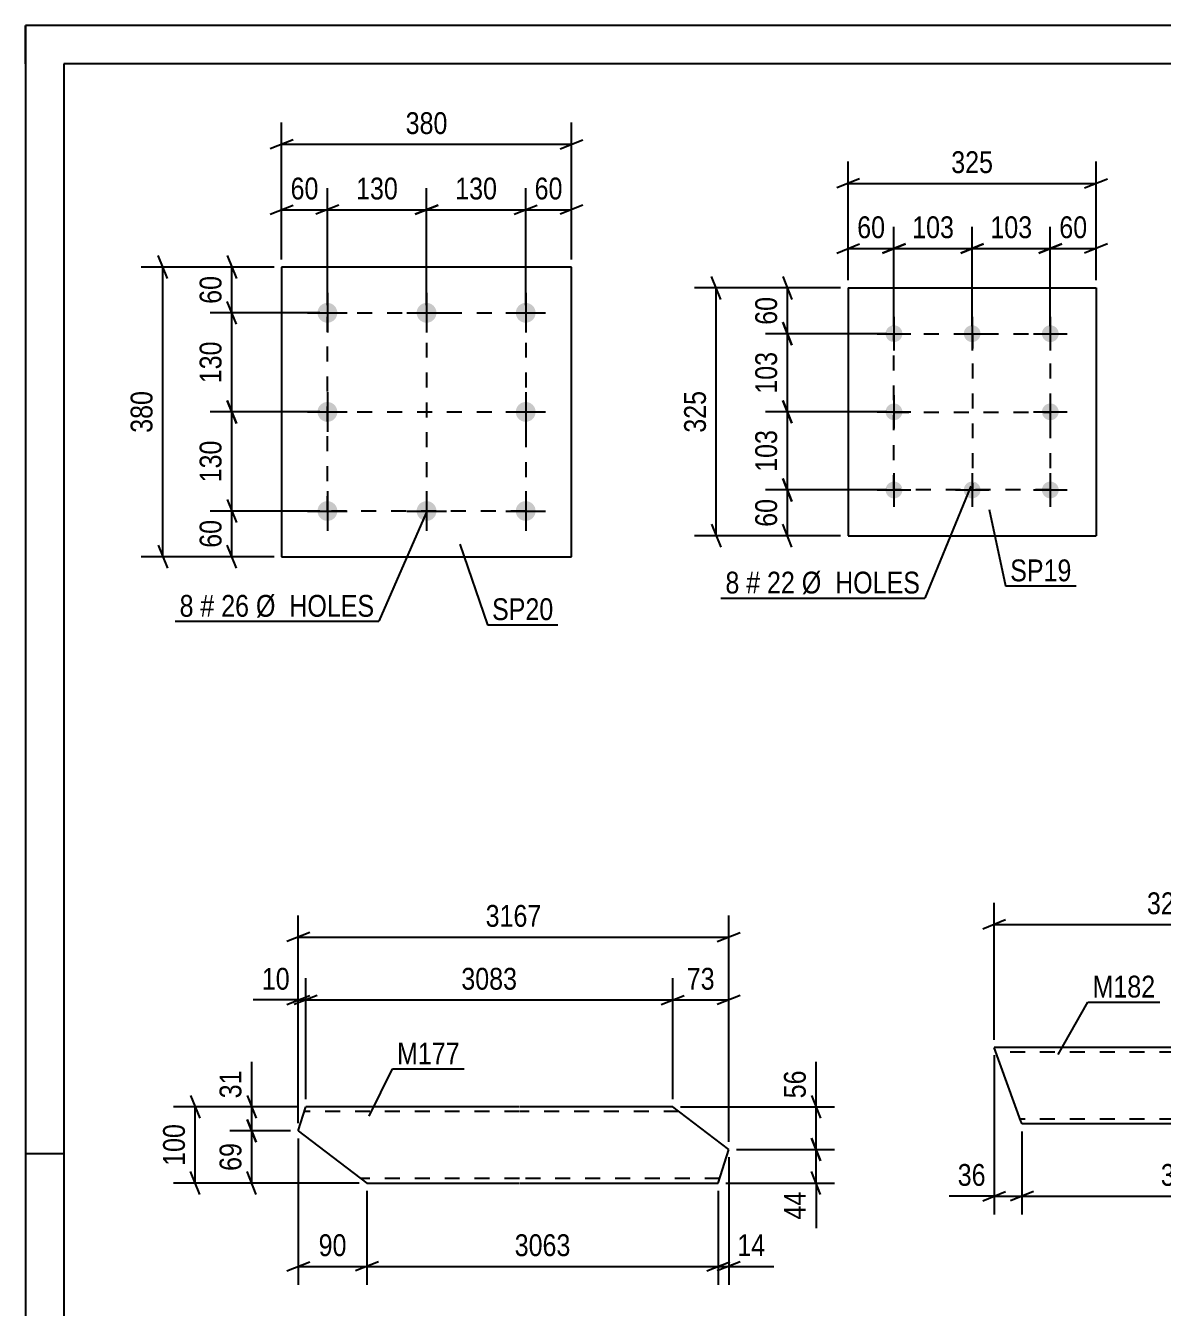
# Model space of a CAD drawing. Header units: millimetres. Extents: x 0 to 420, y 0 to 297.
# Drawn here: x 0 to 149.1, y 128.9 to 297 of the extents above; entities that cross this region are included whole.
import ezdxf

# ---------------------------------------------------------------- set-up
doc = ezdxf.new("R2010")
doc.units = ezdxf.units.MM
doc.linetypes.add('DXK_LINE_DOT2', pattern=[3.9198, 1.9599, -1.9599])
doc.styles.add('Arial Narrow', font='ARIALN.TTF', dxfattribs={"height": 0.2})

# ---------------------------------------------------------------- blocks, each defined once
blk = doc.blocks.new('Unknown-203762392-1135')
at = {"color": 5, "linetype": 'Continuous'}
for p, q in [((420, 297), (0, 297)), ((0, 297), (0, 0)), ((0, 292), (0, 297)), ((415, 292), (5, 292)), ((5, 292), (5, 5)), ((5, 149), (0, 149))]:
    blk.add_line(p, q, dxfattribs=at)
blk = doc.blocks.new('Part-203762392-3023 - 3017')
at = {"color": 2, "linetype": 'Continuous'}
for p, q in [((33.57, 265.33), (33.57, 227.33)), ((71.57, 265.33), (33.57, 265.33)), ((71.57, 227.33), (71.57, 265.33)), ((33.57, 227.33), (71.57, 227.33))]:
    blk.add_line(p, q, dxfattribs=at)
blk = doc.blocks.new('Bolt-203762392-3056 - 3017')
at = {"linetype": 'Continuous'}
for points in [[(39.57, 260.63, -1), (39.57, 258.03, -1)], [(52.57, 260.63, -1), (52.57, 258.03, -1)], [(65.57, 260.63, -1), (65.57, 258.03, -1)], [(39.57, 247.63, -1), (39.57, 245.03, -1)], [(65.57, 247.63, -1), (65.57, 245.03, -1)], [(39.57, 234.63, -1), (39.57, 232.03, -1)], [(52.57, 234.63, -1), (52.57, 232.03, -1)], [(65.57, 234.63, -1), (65.57, 232.03, -1)]]:
    blk.add_hatch(color=1, dxfattribs=at).paths.add_polyline_path(points)
at = {"color": 1, "linetype": 'Continuous'}
for p, q in [((39.57, 261.93), (39.57, 256.73)), ((52.57, 261.93), (52.57, 256.73)), ((65.57, 261.93), (65.57, 256.73)), ((36.97, 259.33), (42.17, 259.33)), ((49.97, 259.33), (55.17, 259.33)), ((62.97, 259.33), (68.17, 259.33)), ((39.57, 248.93), (39.57, 243.73)), ((65.57, 248.93), (65.57, 243.73)), ((36.97, 246.33), (42.17, 246.33)), ((62.97, 246.33), (68.17, 246.33)), ((39.57, 235.93), (39.57, 230.73)), ((52.57, 235.93), (52.57, 230.73)), ((65.57, 235.93), (65.57, 230.73)), ((36.97, 233.33), (42.17, 233.33)), ((49.97, 233.33), (55.17, 233.33)), ((62.97, 233.33), (68.17, 233.33))]:
    blk.add_line(p, q, dxfattribs=at)
blk = doc.blocks.new('Part-203762392-1896 - 1880')
at = {"color": 2, "linetype": 'Continuous'}
for p, q in [((35.75, 152.02), (36.73, 155.17)), ((64.75, 155.17), (36.73, 155.17)), ((84.85, 155.17), (64.85, 155.17)), ((92.19, 149.57), (84.85, 155.17)), ((35.75, 152.02), (44.75, 145.17)), ((90.82, 145.17), (92.19, 149.57)), ((44.75, 145.17), (64.75, 145.17)), ((64.85, 145.17), (90.82, 145.17))]:
    blk.add_line(p, q, dxfattribs=at)
at = {"color": 7, "linetype": 'DXK_LINE_DOT2'}
for p, q in [((64.75, 154.57), (36.55, 154.57)), ((85.63, 154.57), (64.85, 154.57)), ((64.75, 145.77), (43.96, 145.77)), ((91.01, 145.77), (64.85, 145.77))]:
    blk.add_line(p, q, dxfattribs=at)
blk = doc.blocks.new('Bolt-203762392-3338 - 3304')
at = {"linetype": 'Continuous'}
for points in [[(113.86, 257.69, -1), (113.86, 255.49, -1)], [(124.11, 257.69, -1), (124.11, 255.49, -1)], [(134.36, 257.69, -1), (134.36, 255.49, -1)], [(113.86, 247.44, -1), (113.86, 245.24, -1)], [(134.36, 247.44, -1), (134.36, 245.24, -1)], [(113.86, 237.19, -1), (113.86, 234.99, -1)], [(124.11, 237.19, -1), (124.11, 234.99, -1)], [(134.36, 237.19, -1), (134.36, 234.99, -1)]]:
    blk.add_hatch(color=1, dxfattribs=at).paths.add_polyline_path(points)
at = {"color": 1, "linetype": 'Continuous'}
for p, q in [((113.86, 258.79), (113.86, 254.39)), ((124.11, 258.79), (124.11, 254.39)), ((134.36, 258.79), (134.36, 254.39)), ((111.66, 256.59), (116.06, 256.59)), ((121.91, 256.59), (126.31, 256.59)), ((132.16, 256.59), (136.56, 256.59)), ((113.86, 248.54), (113.86, 244.14)), ((134.36, 248.54), (134.36, 244.14)), ((111.66, 246.34), (116.06, 246.34)), ((132.16, 246.34), (136.56, 246.34)), ((113.86, 238.29), (113.86, 233.89)), ((124.11, 238.29), (124.11, 233.89)), ((134.36, 238.29), (134.36, 233.89)), ((111.66, 236.09), (116.06, 236.09)), ((121.91, 236.09), (126.31, 236.09)), ((132.16, 236.09), (136.56, 236.09))]:
    blk.add_line(p, q, dxfattribs=at)
blk = doc.blocks.new('Part-203762392-3353 - 3304')
at = {"color": 2, "linetype": 'Continuous'}
for p, q in [((107.86, 262.59), (107.86, 230.09)), ((107.86, 262.59), (140.36, 262.59)), ((140.36, 262.59), (140.36, 230.09)), ((107.86, 230.09), (140.36, 230.09))]:
    blk.add_line(p, q, dxfattribs=at)
blk = doc.blocks.new('Part-203762392-3911 - 3895')
at = {"color": 2, "linetype": 'Continuous'}
for p, q in [((130.51, 153.3), (127, 162.95)), ((150.64, 162.95), (127, 162.95)), ((170.74, 162.95), (150.74, 162.95)), ((173.94, 154.15), (170.74, 162.95)), ((130.61, 153.04), (130.51, 153.3)), ((130.64, 152.95), (130.61, 153.04)), ((173.94, 154.15), (174.38, 152.95)), ((150.64, 152.95), (130.64, 152.95)), ((174.38, 152.95), (150.74, 152.95))]:
    blk.add_line(p, q, dxfattribs=at)
at = {"color": 7, "linetype": 'DXK_LINE_DOT2'}
for p, q in [((150.64, 162.35), (127.22, 162.35)), ((170.96, 162.35), (150.74, 162.35)), ((150.64, 153.55), (130.42, 153.55)), ((174.16, 153.55), (150.74, 153.55)), ((174.35, 153.04), (174.25, 153.3)), ((174.38, 152.95), (174.35, 153.04))]:
    blk.add_line(p, q, dxfattribs=at)
blk = doc.blocks.new('Rectangle-203762392-3143 - 3017')
at = {"color": 1, "linetype": 'DXK_LINE_DOT2'}
blk.add_lwpolyline([(39.57, 259.33), (65.57, 259.33), (65.57, 233.33), (39.57, 233.33), (39.57, 259.33)], close=True, dxfattribs=at)
blk = doc.blocks.new('Rectangle-203762392-3440 - 3304')
at = {"color": 1, "linetype": 'DXK_LINE_DOT2'}
blk.add_lwpolyline([(113.86, 256.59), (134.36, 256.59), (134.36, 236.09), (113.86, 236.09), (113.86, 256.59)], close=True, dxfattribs=at)
blk = doc.blocks.new('Line-203762392-3136 - 3017')
at = {"color": 1, "linetype": 'DXK_LINE_DOT2'}
blk.add_line((52.57, 259.33), (52.57, 233.33), dxfattribs=at)
blk = doc.blocks.new('Line-203762392-3433 - 3304')
at = {"color": 1, "linetype": 'DXK_LINE_DOT2'}
blk.add_line((124.16, 256.59), (124.16, 236.09), dxfattribs=at)
blk = doc.blocks.new('Line-203762392-3129 - 3017')
at = {"color": 1, "linetype": 'DXK_LINE_DOT2'}
blk.add_line((39.57, 246.33), (65.57, 246.33), dxfattribs=at)
blk = doc.blocks.new('Line-203762392-3426 - 3304')
at = {"color": 1, "linetype": 'DXK_LINE_DOT2'}
blk.add_line((113.86, 246.29), (134.36, 246.29), dxfattribs=at)
blk = doc.blocks.new('StraightDimension-203762392-3105 - 3017')
at = {"color": 7, "linetype": 'Continuous'}
for p, q in [((27.63, 257.83), (26.43, 260.83)), ((38.57, 259.33), (24.18, 259.33)), ((27.03, 246.33), (27.03, 259.33)), ((26.43, 247.83), (27.63, 244.83)), ((38.57, 246.33), (24.18, 246.33))]:
    blk.add_line(p, q, dxfattribs=at)
at = {"color": 0}
blk.add_wipeout([(26.28, 256.18), (22.08, 256.18), (22.08, 249.49), (26.28, 249.49)], dxfattribs=at)
at = {"color": 3, "style": 'Arial Narrow'}
blk.add_text('130', height=2.863, rotation=90.0002, dxfattribs=at).set_placement((25.68, 250.09))
blk = doc.blocks.new('StraightDimension-203762392-3058 - 3017')
at = {"color": 7, "linetype": 'Continuous'}
for p, q in [((33.57, 266.33), (33.57, 284.28)), ((71.57, 266.33), (71.57, 284.28)), ((35.07, 282.03), (32.07, 280.83)), ((33.57, 281.43), (71.57, 281.43)), ((70.07, 280.83), (73.07, 282.03))]:
    blk.add_line(p, q, dxfattribs=at)
at = {"color": 0}
blk.add_wipeout([(55.91, 282.18), (55.91, 286.38), (49.23, 286.38), (49.23, 282.18)], dxfattribs=at)
at = {"color": 3, "style": 'Arial Narrow'}
blk.add_text('380', height=2.863, dxfattribs=at).set_placement((49.83, 282.78))
blk = doc.blocks.new('StraightDimension-203762392-3069 - 3017')
at = {"color": 7, "linetype": 'Continuous'}
for p, q in [((52.57, 260.33), (52.57, 275.7)), ((65.57, 260.33), (65.57, 275.7)), ((54.07, 273.45), (51.07, 272.25)), ((52.57, 272.85), (65.57, 272.85)), ((64.07, 272.25), (67.07, 273.45))]:
    blk.add_line(p, q, dxfattribs=at)
at = {"color": 0}
blk.add_wipeout([(62.41, 273.6), (62.41, 277.8), (55.73, 277.8), (55.73, 273.6)], dxfattribs=at)
at = {"color": 3, "style": 'Arial Narrow'}
blk.add_text('130', height=2.863, dxfattribs=at).set_placement((56.33, 274.2))
blk = doc.blocks.new('StraightDimension-203762392-3094 - 3017')
at = {"color": 7, "linetype": 'Continuous'}
for p, q in [((18.58, 263.83), (17.38, 266.83)), ((32.57, 265.33), (15.13, 265.33)), ((17.98, 227.33), (17.98, 265.33)), ((17.38, 228.83), (18.58, 225.83)), ((32.57, 227.33), (15.13, 227.33))]:
    blk.add_line(p, q, dxfattribs=at)
at = {"color": 0}
blk.add_wipeout([(17.23, 249.68), (13.03, 249.68), (13.03, 242.99), (17.23, 242.99)], dxfattribs=at)
at = {"color": 3, "style": 'Arial Narrow'}
blk.add_text('380', height=2.863, rotation=90.0002, dxfattribs=at).set_placement((16.63, 243.59))
blk = doc.blocks.new('StraightDimension-203762392-3071 - 3017')
at = {"color": 7, "linetype": 'Continuous'}
for p, q in [((39.57, 260.33), (39.57, 275.7)), ((52.57, 260.33), (52.57, 275.7)), ((41.07, 273.45), (38.07, 272.25)), ((39.57, 272.85), (52.57, 272.85)), ((51.07, 272.25), (54.07, 273.45))]:
    blk.add_line(p, q, dxfattribs=at)
at = {"color": 0}
blk.add_wipeout([(49.41, 273.6), (49.41, 277.8), (42.73, 277.8), (42.73, 273.6)], dxfattribs=at)
at = {"color": 3, "style": 'Arial Narrow'}
blk.add_text('130', height=2.863, dxfattribs=at).set_placement((43.33, 274.2))
blk = doc.blocks.new('StraightDimension-203762392-3073 - 3017')
at = {"color": 7, "linetype": 'Continuous'}
for p, q in [((33.57, 266.33), (33.57, 275.7)), ((39.57, 260.33), (39.57, 275.7)), ((32.07, 272.25), (35.07, 273.45)), ((33.57, 272.85), (39.57, 272.85)), ((41.07, 273.45), (38.07, 272.25))]:
    blk.add_line(p, q, dxfattribs=at)
at = {"color": 0}
blk.add_wipeout([(39, 273.6), (39, 277.8), (34.14, 277.8), (34.14, 273.6)], dxfattribs=at)
at = {"color": 3, "style": 'Arial Narrow'}
blk.add_text('60', height=2.863, dxfattribs=at).set_placement((34.74, 274.2))
blk = doc.blocks.new('StraightDimension-203762392-3083 - 3017')
at = {"color": 7, "linetype": 'Continuous'}
for p, q in [((65.57, 260.33), (65.57, 275.7)), ((71.57, 266.33), (71.57, 275.7)), ((64.07, 272.25), (67.07, 273.45)), ((65.57, 272.85), (71.57, 272.85)), ((73.07, 273.45), (70.07, 272.25))]:
    blk.add_line(p, q, dxfattribs=at)
at = {"color": 0}
blk.add_wipeout([(71, 273.6), (71, 277.8), (66.14, 277.8), (66.14, 273.6)], dxfattribs=at)
at = {"color": 3, "style": 'Arial Narrow'}
blk.add_text('60', height=2.863, dxfattribs=at).set_placement((66.74, 274.2))
blk = doc.blocks.new('StraightDimension-203762392-3107 - 3017')
at = {"color": 7, "linetype": 'Continuous'}
for p, q in [((27.63, 244.83), (26.43, 247.83)), ((38.57, 246.33), (24.18, 246.33)), ((27.03, 233.33), (27.03, 246.33)), ((26.43, 234.83), (27.63, 231.83)), ((38.57, 233.33), (24.18, 233.33))]:
    blk.add_line(p, q, dxfattribs=at)
at = {"color": 0}
blk.add_wipeout([(26.28, 243.18), (22.08, 243.18), (22.08, 236.49), (26.28, 236.49)], dxfattribs=at)
at = {"color": 3, "style": 'Arial Narrow'}
blk.add_text('130', height=2.863, rotation=90.0002, dxfattribs=at).set_placement((25.68, 237.09))
blk = doc.blocks.new('StraightDimension-203762392-3109 - 3017')
at = {"color": 7, "linetype": 'Continuous'}
for p, q in [((26.43, 234.83), (27.63, 231.83)), ((38.57, 233.33), (24.18, 233.33)), ((27.03, 227.33), (27.03, 233.33)), ((27.63, 225.83), (26.43, 228.83)), ((32.57, 227.33), (24.18, 227.33))]:
    blk.add_line(p, q, dxfattribs=at)
at = {"color": 0}
blk.add_wipeout([(26.28, 232.76), (22.08, 232.76), (22.08, 227.91), (26.28, 227.91)], dxfattribs=at)
at = {"color": 3, "style": 'Arial Narrow'}
blk.add_text('60', height=2.863, rotation=90.0002, dxfattribs=at).set_placement((25.68, 228.51))
blk = doc.blocks.new('StraightDimension-203762392-3119 - 3017')
at = {"color": 7, "linetype": 'Continuous'}
for p, q in [((26.43, 266.83), (27.63, 263.83)), ((32.57, 265.33), (24.18, 265.33)), ((27.03, 259.33), (27.03, 265.33)), ((27.63, 257.83), (26.43, 260.83)), ((38.57, 259.33), (24.18, 259.33))]:
    blk.add_line(p, q, dxfattribs=at)
at = {"color": 0}
blk.add_wipeout([(26.28, 264.76), (22.08, 264.76), (22.08, 259.91), (26.28, 259.91)], dxfattribs=at)
at = {"color": 3, "style": 'Arial Narrow'}
blk.add_text('60', height=2.863, rotation=90.0002, dxfattribs=at).set_placement((25.68, 260.51))
blk = doc.blocks.new('StraightDimension-203762392-1926 - 1880')
at = {"color": 7, "linetype": 'Continuous'}
for p, q in [((103.04, 156.67), (104.24, 153.67)), ((85.85, 155.17), (106.04, 155.17)), ((103.64, 149.57), (103.64, 155.17)), ((104.24, 148.07), (103.04, 151.07)), ((93.19, 149.57), (106.04, 149.57))]:
    blk.add_line(p, q, dxfattribs=at)
at = {"color": 0}
blk.add_wipeout([(102.89, 160.55), (98.69, 160.55), (98.69, 155.69), (102.89, 155.69)], dxfattribs=at)
at = {"color": 7, "linetype": 'Continuous'}
blk.add_line((103.64, 155.17), (103.64, 161.07), dxfattribs=at)
blk.add_line((103.64, 155.17), (103.64, 161.07), dxfattribs=at)
at = {"color": 3, "style": 'Arial Narrow'}
blk.add_text('56', height=2.863, rotation=90.0002, dxfattribs=at).set_placement((102.29, 156.29))
blk = doc.blocks.new('StraightDimension-203762392-1952 - 1880')
at = {"color": 7, "linetype": 'Continuous'}
for p, q in [((21.63, 156.67), (22.83, 153.67)), ((35.73, 155.17), (19.38, 155.17)), ((22.23, 145.17), (22.23, 155.17)), ((22.83, 143.67), (21.63, 146.67)), ((43.75, 145.17), (19.38, 145.17))]:
    blk.add_line(p, q, dxfattribs=at)
at = {"color": 0}
blk.add_wipeout([(21.48, 153.51), (17.28, 153.51), (17.28, 146.83), (21.48, 146.83)], dxfattribs=at)
at = {"color": 3, "style": 'Arial Narrow'}
blk.add_text('100', height=2.863, rotation=90.0002, dxfattribs=at).set_placement((20.88, 147.43))
blk = doc.blocks.new('StraightDimension-203762392-2035 - 1880')
at = {"color": 7, "linetype": 'Continuous'}
for p, q in [((35.75, 153.02), (35.75, 180.29)), ((92.19, 150.57), (92.19, 180.29)), ((37.25, 178.04), (34.25, 176.84)), ((35.75, 177.44), (92.19, 177.44)), ((90.69, 176.84), (93.69, 178.04))]:
    blk.add_line(p, q, dxfattribs=at)
at = {"color": 0}
blk.add_wipeout([(68.23, 178.19), (68.23, 182.39), (59.72, 182.39), (59.72, 178.19)], dxfattribs=at)
at = {"color": 3, "style": 'Arial Narrow'}
blk.add_text('3167', height=2.863, dxfattribs=at).set_placement((60.32, 178.79))
blk = doc.blocks.new('StraightDimension-203762392-1899 - 1880')
at = {"color": 7, "linetype": 'Continuous'}
for p, q in [((103.04, 151.07), (104.24, 148.07)), ((93.19, 149.57), (106.04, 149.57)), ((103.64, 145.17), (103.64, 149.57)), ((104.24, 143.67), (103.04, 146.67)), ((91.82, 145.17), (106.04, 145.17))]:
    blk.add_line(p, q, dxfattribs=at)
at = {"color": 0}
blk.add_wipeout([(102.89, 144.64), (98.69, 144.64), (98.69, 139.79), (102.89, 139.79)], dxfattribs=at)
at = {"color": 7, "linetype": 'Continuous'}
blk.add_line((103.64, 145.17), (103.64, 139.26), dxfattribs=at)
blk.add_line((103.64, 145.17), (103.64, 139.26), dxfattribs=at)
at = {"color": 3, "style": 'Arial Narrow'}
blk.add_text('44', height=2.863, rotation=90.0002, dxfattribs=at).set_placement((102.29, 140.39))
blk = doc.blocks.new('StraightDimension-203762392-2010 - 1880')
at = {"color": 7, "linetype": 'Continuous'}
for p, q in [((29.04, 153.52), (30.24, 150.52)), ((34.75, 152.02), (26.79, 152.02)), ((29.64, 145.17), (29.64, 152.02)), ((30.24, 143.67), (29.04, 146.67)), ((43.75, 145.17), (26.79, 145.17))]:
    blk.add_line(p, q, dxfattribs=at)
at = {"color": 0}
blk.add_wipeout([(28.89, 151.02), (24.69, 151.02), (24.69, 146.17), (28.89, 146.17)], dxfattribs=at)
at = {"color": 3, "style": 'Arial Narrow'}
blk.add_text('69', height=2.863, rotation=90.0002, dxfattribs=at).set_placement((28.29, 146.77))
blk = doc.blocks.new('StraightDimension-203762392-1986 - 1880')
at = {"color": 7, "linetype": 'Continuous'}
for p, q in [((29.04, 156.67), (30.24, 153.67)), ((35.73, 155.17), (26.79, 155.17)), ((29.64, 152.02), (29.64, 155.17)), ((30.24, 150.52), (29.04, 153.52)), ((34.75, 152.02), (26.79, 152.02))]:
    blk.add_line(p, q, dxfattribs=at)
at = {"color": 0}
blk.add_wipeout([(28.89, 160.55), (24.69, 160.55), (24.69, 155.69), (28.89, 155.69)], dxfattribs=at)
at = {"color": 7, "linetype": 'Continuous'}
blk.add_line((29.64, 155.17), (29.64, 161.07), dxfattribs=at)
blk.add_line((29.64, 155.17), (29.64, 161.07), dxfattribs=at)
at = {"color": 3, "style": 'Arial Narrow'}
blk.add_text('31', height=2.863, rotation=90.0002, dxfattribs=at).set_placement((28.29, 156.29))
blk = doc.blocks.new('StraightDimension-203762392-2046 - 1880')
at = {"color": 7, "linetype": 'Continuous'}
for p, q in [((35.75, 151.02), (35.75, 131.84)), ((44.75, 144.17), (44.75, 131.84)), ((34.25, 133.64), (37.25, 134.84)), ((46.25, 134.84), (43.25, 133.64)), ((35.75, 134.24), (44.75, 134.24))]:
    blk.add_line(p, q, dxfattribs=at)
at = {"color": 0}
blk.add_wipeout([(42.68, 134.99), (42.68, 139.19), (37.82, 139.19), (37.82, 134.99)], dxfattribs=at)
at = {"color": 3, "style": 'Arial Narrow'}
blk.add_text('90', height=2.863, dxfattribs=at).set_placement((38.42, 135.59))
blk = doc.blocks.new('StraightDimension-203762392-2063 - 1880')
at = {"color": 7, "linetype": 'Continuous'}
for p, q in [((44.75, 144.17), (44.75, 131.84)), ((90.82, 144.17), (90.82, 131.84)), ((46.25, 134.84), (43.25, 133.64)), ((89.32, 133.64), (92.32, 134.84)), ((44.75, 134.24), (90.82, 134.24))]:
    blk.add_line(p, q, dxfattribs=at)
at = {"color": 0}
blk.add_wipeout([(72.04, 134.99), (72.04, 139.19), (63.53, 139.19), (63.53, 134.99)], dxfattribs=at)
at = {"color": 3, "style": 'Arial Narrow'}
blk.add_text('3063', height=2.863, dxfattribs=at).set_placement((64.13, 135.59))
blk = doc.blocks.new('StraightDimension-203762392-2087 - 1880')
at = {"color": 7, "linetype": 'Continuous'}
for p, q in [((92.19, 148.57), (92.19, 131.84)), ((90.82, 144.17), (90.82, 131.84)), ((89.32, 133.64), (92.32, 134.84)), ((93.69, 134.84), (90.69, 133.64)), ((90.82, 134.24), (92.19, 134.24))]:
    blk.add_line(p, q, dxfattribs=at)
at = {"color": 0}
blk.add_wipeout([(97.57, 134.99), (97.57, 139.19), (92.72, 139.19), (92.72, 134.99)], dxfattribs=at)
at = {"color": 7, "linetype": 'Continuous'}
blk.add_line((92.19, 134.24), (98.1, 134.24), dxfattribs=at)
blk.add_line((92.19, 134.24), (98.1, 134.24), dxfattribs=at)
at = {"color": 3, "style": 'Arial Narrow'}
blk.add_text('14', height=2.863, dxfattribs=at).set_placement((93.32, 135.59))
blk = doc.blocks.new('StraightDimension-203762392-2105 - 1880')
at = {"color": 7, "linetype": 'Continuous'}
for p, q in [((35.75, 153.02), (35.75, 172.04)), ((36.73, 156.17), (36.73, 172.04)), ((34.25, 168.59), (37.25, 169.79)), ((38.23, 169.79), (35.23, 168.59)), ((35.75, 169.19), (36.73, 169.19))]:
    blk.add_line(p, q, dxfattribs=at)
at = {"color": 0}
blk.add_wipeout([(35.23, 169.94), (35.23, 174.14), (30.37, 174.14), (30.37, 169.94)], dxfattribs=at)
at = {"color": 7, "linetype": 'Continuous'}
blk.add_line((35.75, 169.19), (29.85, 169.19), dxfattribs=at)
blk.add_line((35.75, 169.19), (29.85, 169.19), dxfattribs=at)
at = {"color": 3, "style": 'Arial Narrow'}
blk.add_text('10', height=2.863, dxfattribs=at).set_placement((30.97, 170.54))
blk = doc.blocks.new('StraightDimension-203762392-2122 - 1880')
at = {"color": 7, "linetype": 'Continuous'}
for p, q in [((36.73, 156.17), (36.73, 172.04)), ((84.85, 156.17), (84.85, 172.04)), ((38.23, 169.79), (35.23, 168.59)), ((36.73, 169.19), (84.85, 169.19)), ((83.35, 168.59), (86.35, 169.79))]:
    blk.add_line(p, q, dxfattribs=at)
at = {"color": 0}
blk.add_wipeout([(65.05, 169.94), (65.05, 174.14), (56.53, 174.14), (56.53, 169.94)], dxfattribs=at)
at = {"color": 3, "style": 'Arial Narrow'}
blk.add_text('3083', height=2.863, dxfattribs=at).set_placement((57.13, 170.54))
blk = doc.blocks.new('StraightDimension-203762392-2146 - 1880')
at = {"color": 7, "linetype": 'Continuous'}
for p, q in [((84.85, 156.17), (84.85, 172.04)), ((92.19, 150.57), (92.19, 172.04)), ((83.35, 168.59), (86.35, 169.79)), ((84.85, 169.19), (92.19, 169.19)), ((93.69, 169.79), (90.69, 168.59))]:
    blk.add_line(p, q, dxfattribs=at)
at = {"color": 0}
blk.add_wipeout([(90.95, 169.94), (90.95, 174.14), (86.09, 174.14), (86.09, 169.94)], dxfattribs=at)
at = {"color": 3, "style": 'Arial Narrow'}
blk.add_text('73', height=2.863, dxfattribs=at).set_placement((86.69, 170.54))
blk = doc.blocks.new('StraightDimension-203762392-3355 - 3304')
at = {"color": 7, "linetype": 'Continuous'}
for p, q in [((107.86, 263.59), (107.86, 279.16)), ((140.36, 263.59), (140.36, 279.16)), ((109.36, 276.91), (106.36, 275.71)), ((107.86, 276.31), (140.36, 276.31)), ((138.86, 275.71), (141.86, 276.91))]:
    blk.add_line(p, q, dxfattribs=at)
at = {"color": 0}
blk.add_wipeout([(127.46, 277.06), (127.46, 281.26), (120.77, 281.26), (120.77, 277.06)], dxfattribs=at)
at = {"color": 3, "style": 'Arial Narrow'}
blk.add_text('325', height=2.863, dxfattribs=at).set_placement((121.37, 277.66))
blk = doc.blocks.new('StraightDimension-203762392-3413 - 3304')
at = {"color": 7, "linetype": 'Continuous'}
for p, q in [((99.28, 247.84), (100.48, 244.84)), ((112.86, 246.34), (97.03, 246.34)), ((99.88, 236.09), (99.88, 246.34)), ((100.48, 234.59), (99.28, 237.59)), ((112.86, 236.09), (97.03, 236.09))]:
    blk.add_line(p, q, dxfattribs=at)
at = {"color": 0}
blk.add_wipeout([(99.13, 244.56), (94.93, 244.56), (94.93, 237.87), (99.13, 237.87)], dxfattribs=at)
at = {"color": 3, "style": 'Arial Narrow'}
blk.add_text('103', height=2.863, rotation=90.0002, dxfattribs=at).set_placement((98.53, 238.47))
blk = doc.blocks.new('StraightDimension-203762392-3366 - 3304')
at = {"color": 7, "linetype": 'Continuous'}
for p, q in [((113.86, 257.59), (113.86, 270.62)), ((124.11, 257.59), (124.11, 270.62)), ((112.36, 267.17), (115.36, 268.37)), ((113.86, 267.77), (124.11, 267.77)), ((125.61, 268.37), (122.61, 267.17))]:
    blk.add_line(p, q, dxfattribs=at)
at = {"color": 0}
blk.add_wipeout([(122.33, 268.52), (122.33, 272.72), (115.65, 272.72), (115.65, 268.52)], dxfattribs=at)
at = {"color": 3, "style": 'Arial Narrow'}
blk.add_text('103', height=2.863, dxfattribs=at).set_placement((116.25, 269.12))
blk = doc.blocks.new('StraightDimension-203762392-3368 - 3304')
at = {"color": 7, "linetype": 'Continuous'}
for p, q in [((124.11, 257.59), (124.11, 270.62)), ((134.36, 257.59), (134.36, 270.62)), ((122.61, 267.17), (125.61, 268.37)), ((124.11, 267.77), (134.36, 267.77)), ((135.86, 268.37), (132.86, 267.17))]:
    blk.add_line(p, q, dxfattribs=at)
at = {"color": 0}
blk.add_wipeout([(132.58, 268.52), (132.58, 272.72), (125.9, 272.72), (125.9, 268.52)], dxfattribs=at)
at = {"color": 3, "style": 'Arial Narrow'}
blk.add_text('103', height=2.863, dxfattribs=at).set_placement((126.5, 269.12))
blk = doc.blocks.new('StraightDimension-203762392-3370 - 3304')
at = {"color": 7, "linetype": 'Continuous'}
for p, q in [((134.36, 257.59), (134.36, 270.62)), ((140.36, 263.59), (140.36, 270.62)), ((132.86, 267.17), (135.86, 268.37)), ((134.36, 267.77), (140.36, 267.77)), ((141.86, 268.37), (138.86, 267.17))]:
    blk.add_line(p, q, dxfattribs=at)
at = {"color": 0}
blk.add_wipeout([(139.79, 268.52), (139.79, 272.72), (134.94, 272.72), (134.94, 268.52)], dxfattribs=at)
at = {"color": 3, "style": 'Arial Narrow'}
blk.add_text('60', height=2.863, dxfattribs=at).set_placement((135.54, 269.12))
blk = doc.blocks.new('StraightDimension-203762392-3380 - 3304')
at = {"color": 7, "linetype": 'Continuous'}
for p, q in [((107.86, 263.59), (107.86, 270.62)), ((113.86, 257.59), (113.86, 270.62)), ((106.36, 267.17), (109.36, 268.37)), ((107.86, 267.77), (113.86, 267.77)), ((115.36, 268.37), (112.36, 267.17))]:
    blk.add_line(p, q, dxfattribs=at)
at = {"color": 0}
blk.add_wipeout([(113.29, 268.52), (113.29, 272.72), (108.44, 272.72), (108.44, 268.52)], dxfattribs=at)
at = {"color": 3, "style": 'Arial Narrow'}
blk.add_text('60', height=2.863, dxfattribs=at).set_placement((109.04, 269.12))
blk = doc.blocks.new('StraightDimension-203762392-3391 - 3304')
at = {"color": 7, "linetype": 'Continuous'}
for p, q in [((99.28, 264.09), (100.48, 261.09)), ((106.86, 262.59), (97.03, 262.59)), ((99.88, 256.59), (99.88, 262.59)), ((100.48, 255.09), (99.28, 258.09)), ((112.86, 256.59), (97.03, 256.59))]:
    blk.add_line(p, q, dxfattribs=at)
at = {"color": 0}
blk.add_wipeout([(99.13, 262.02), (94.93, 262.02), (94.93, 257.16), (99.13, 257.16)], dxfattribs=at)
at = {"color": 3, "style": 'Arial Narrow'}
blk.add_text('60', height=2.863, rotation=90.0002, dxfattribs=at).set_placement((98.53, 257.76))
blk = doc.blocks.new('StraightDimension-203762392-3401 - 3304')
at = {"color": 7, "linetype": 'Continuous'}
for p, q in [((99.28, 237.59), (100.48, 234.59)), ((112.86, 236.09), (97.03, 236.09)), ((99.88, 230.09), (99.88, 236.09)), ((100.48, 228.59), (99.28, 231.59)), ((106.86, 230.09), (97.03, 230.09))]:
    blk.add_line(p, q, dxfattribs=at)
at = {"color": 0}
blk.add_wipeout([(99.13, 235.52), (94.93, 235.52), (94.93, 230.66), (99.13, 230.66)], dxfattribs=at)
at = {"color": 3, "style": 'Arial Narrow'}
blk.add_text('60', height=2.863, rotation=90.0002, dxfattribs=at).set_placement((98.53, 231.26))
blk = doc.blocks.new('StraightDimension-203762392-3411 - 3304')
at = {"color": 7, "linetype": 'Continuous'}
for p, q in [((99.28, 258.09), (100.48, 255.09)), ((112.86, 256.59), (97.03, 256.59)), ((99.88, 246.34), (99.88, 256.59)), ((100.48, 244.84), (99.28, 247.84)), ((112.86, 246.34), (97.03, 246.34))]:
    blk.add_line(p, q, dxfattribs=at)
at = {"color": 0}
blk.add_wipeout([(99.13, 254.81), (94.93, 254.81), (94.93, 248.12), (99.13, 248.12)], dxfattribs=at)
at = {"color": 3, "style": 'Arial Narrow'}
blk.add_text('103', height=2.863, rotation=90.0002, dxfattribs=at).set_placement((98.53, 248.72))
blk = doc.blocks.new('StraightDimension-203762392-3416 - 3304')
at = {"color": 7, "linetype": 'Continuous'}
for p, q in [((91.15, 261.09), (89.95, 264.09)), ((106.86, 262.59), (87.7, 262.59)), ((90.55, 230.09), (90.55, 262.59)), ((89.95, 231.59), (91.15, 228.59)), ((106.86, 230.09), (87.7, 230.09))]:
    blk.add_line(p, q, dxfattribs=at)
at = {"color": 0}
blk.add_wipeout([(89.8, 249.68), (85.6, 249.68), (85.6, 243), (89.8, 243)], dxfattribs=at)
at = {"color": 3, "style": 'Arial Narrow'}
blk.add_text('325', height=2.863, rotation=90.0002, dxfattribs=at).set_placement((89.2, 243.6))
blk = doc.blocks.new('StraightDimension-203762392-4002 - 3895')
at = {"color": 7, "linetype": 'Continuous'}
for p, q in [((127, 161.95), (127, 141.06)), ((130.64, 151.95), (130.64, 141.06)), ((125.5, 142.86), (128.5, 144.06)), ((127, 143.46), (130.64, 143.46)), ((132.14, 144.06), (129.14, 142.86))]:
    blk.add_line(p, q, dxfattribs=at)
at = {"color": 0}
blk.add_wipeout([(126.48, 144.21), (126.48, 148.41), (121.62, 148.41), (121.62, 144.21)], dxfattribs=at)
at = {"color": 7, "linetype": 'Continuous'}
blk.add_line((127, 143.46), (121.1, 143.46), dxfattribs=at)
blk.add_line((127, 143.46), (121.1, 143.46), dxfattribs=at)
at = {"color": 3, "style": 'Arial Narrow'}
blk.add_text('36', height=2.863, dxfattribs=at).set_placement((122.22, 144.81))
blk = doc.blocks.new('StraightDimension-203762392-3974 - 3895')
at = {"color": 7, "linetype": 'Continuous'}
for p, q in [((127, 163.95), (127, 181.94)), ((174.38, 153.95), (174.38, 181.94)), ((128.5, 179.69), (125.5, 178.49)), ((127, 179.09), (174.38, 179.09)), ((172.88, 178.49), (175.88, 179.69))]:
    blk.add_line(p, q, dxfattribs=at)
at = {"color": 0}
blk.add_wipeout([(154.95, 179.84), (154.95, 184.04), (146.43, 184.04), (146.43, 179.84)], dxfattribs=at)
at = {"color": 3, "style": 'Arial Narrow'}
blk.add_text('3261', height=2.863, dxfattribs=at).set_placement((147.03, 180.44))
blk = doc.blocks.new('StraightDimension-203762392-3985 - 3895')
at = {"color": 7, "linetype": 'Continuous'}
for p, q in [((130.64, 151.95), (130.64, 141.06)), ((174.38, 151.95), (174.38, 141.06)), ((132.14, 144.06), (129.14, 142.86)), ((130.64, 143.46), (174.38, 143.46)), ((172.88, 142.86), (175.88, 144.06))]:
    blk.add_line(p, q, dxfattribs=at)
at = {"color": 0}
blk.add_wipeout([(156.77, 144.21), (156.77, 148.41), (148.25, 148.41), (148.25, 144.21)], dxfattribs=at)
at = {"color": 3, "style": 'Arial Narrow'}
blk.add_text('3225', height=2.863, dxfattribs=at).set_placement((148.85, 144.81))
blk = doc.blocks.new('Mark-203762392-3019 - 3017')
at = {"color": 0}
blk.add_wipeout([(69.2, 219.02), (69.2, 222.02), (61.16, 222.02), (61.16, 219.02)], dxfattribs=at)
blk.add_wipeout([(69.2, 219.02), (69.2, 222.02), (61.16, 222.02), (61.16, 219.02)], dxfattribs=at)
at = {"color": 30, "linetype": 'Continuous'}
for p, q in [((56.93, 229), (60.56, 218.42)), ((60.56, 218.42), (69.8, 218.42))]:
    blk.add_line(p, q, dxfattribs=at)
at = {"color": 3, "style": 'Arial Narrow'}
blk.add_text('SP20', height=2.863, dxfattribs=at).set_placement((61.16, 219.02))
blk = doc.blocks.new('Mark-203762392-3052 - 3017')
at = {"color": 0}
for points in [[(22.01, 219.46), (22.01, 222.46), (20.19, 222.46), (20.19, 219.46)], [(24.74, 219.46), (24.74, 222.46), (22.91, 222.46), (22.91, 219.46)], [(29.3, 219.46), (29.3, 222.46), (25.64, 222.46), (25.64, 219.46)], [(45.73, 219.46), (45.73, 222.46), (30.2, 222.46), (30.2, 219.46)]]:
    blk.add_wipeout(points, dxfattribs=at)
for points in [[(22.01, 219.46), (22.01, 222.46), (20.19, 222.46), (20.19, 219.46)], [(24.74, 219.46), (24.74, 222.46), (22.91, 222.46), (22.91, 219.46)], [(29.3, 219.46), (29.3, 222.46), (25.64, 222.46), (25.64, 219.46)], [(45.73, 219.46), (45.73, 222.46), (30.2, 222.46), (30.2, 219.46)]]:
    blk.add_wipeout(points, dxfattribs=at)
at = {"color": 7, "linetype": 'Continuous'}
for p in [(52.52, 233.11), (19.59, 218.86)]:
    blk.add_line(p, (46.33, 218.86), dxfattribs=at)
at = {"color": 3, "style": 'Arial Narrow'}
for s, height, p in [('8', 2.86, (20.19, 219.46)), ('#', 2.86, (22.91, 219.46)), ('26', 2.863, (25.64, 219.46)), ('Ø  HOLES', 2.863, (30.2, 219.46))]:
    blk.add_text(s, height=height, dxfattribs=at).set_placement(p)
blk = doc.blocks.new('Mark-203762392-1892 - 1880')
at = {"color": 0}
blk.add_wipeout([(56.92, 160.74), (56.92, 163.74), (48.7, 163.74), (48.7, 160.74)], dxfattribs=at)
blk.add_wipeout([(56.92, 160.74), (56.92, 163.74), (48.7, 163.74), (48.7, 160.74)], dxfattribs=at)
at = {"color": 30, "linetype": 'Continuous'}
for p, q in [((45.04, 153.94), (48.1, 160.14)), ((48.1, 160.14), (57.52, 160.14))]:
    blk.add_line(p, q, dxfattribs=at)
at = {"color": 3, "style": 'Arial Narrow'}
blk.add_text('M177', height=2.863, dxfattribs=at).set_placement((48.7, 160.74))
blk = doc.blocks.new('Mark-203762392-3334 - 3304')
at = {"color": 0}
for points in [[(93.59, 222.51), (93.59, 225.51), (91.76, 225.51), (91.76, 222.51)], [(96.31, 222.51), (96.31, 225.51), (94.49, 225.51), (94.49, 222.51)], [(100.87, 222.51), (100.87, 225.51), (97.21, 225.51), (97.21, 222.51)], [(117.3, 222.51), (117.3, 225.51), (101.77, 225.51), (101.77, 222.51)]]:
    blk.add_wipeout(points, dxfattribs=at)
for points in [[(93.59, 222.51), (93.59, 225.51), (91.76, 225.51), (91.76, 222.51)], [(96.31, 222.51), (96.31, 225.51), (94.49, 225.51), (94.49, 222.51)], [(100.87, 222.51), (100.87, 225.51), (97.21, 225.51), (97.21, 222.51)], [(117.3, 222.51), (117.3, 225.51), (101.77, 225.51), (101.77, 222.51)]]:
    blk.add_wipeout(points, dxfattribs=at)
at = {"color": 7, "linetype": 'Continuous'}
for p in [(123.93, 236.6), (91.16, 221.91)]:
    blk.add_line(p, (117.9, 221.91), dxfattribs=at)
at = {"color": 3, "style": 'Arial Narrow'}
for s, height, p in [('8', 2.86, (91.76, 222.51)), ('#', 2.86, (94.49, 222.51)), ('22', 2.863, (97.21, 222.51)), ('Ø  HOLES', 2.863, (101.77, 222.51))]:
    blk.add_text(s, height=height, dxfattribs=at).set_placement(p)
blk = doc.blocks.new('Mark-203762392-3349 - 3304')
at = {"color": 0}
blk.add_wipeout([(137.14, 224.11), (137.14, 227.11), (129.1, 227.11), (129.1, 224.11)], dxfattribs=at)
blk.add_wipeout([(137.14, 224.11), (137.14, 227.11), (129.1, 227.11), (129.1, 224.11)], dxfattribs=at)
at = {"color": 30, "linetype": 'Continuous'}
for p, q in [((126.35, 233.53), (128.5, 223.51)), ((128.5, 223.51), (137.74, 223.51))]:
    blk.add_line(p, q, dxfattribs=at)
at = {"color": 3, "style": 'Arial Narrow'}
blk.add_text('SP19', height=2.863, dxfattribs=at).set_placement((129.1, 224.11))
blk = doc.blocks.new('Mark-203762392-3907 - 3895')
at = {"color": 0}
blk.add_wipeout([(148.12, 169.51), (148.12, 172.51), (139.9, 172.51), (139.9, 169.51)], dxfattribs=at)
blk.add_wipeout([(148.12, 169.51), (148.12, 172.51), (139.9, 172.51), (139.9, 169.51)], dxfattribs=at)
at = {"color": 30, "linetype": 'Continuous'}
for p, q in [((135.41, 162.02), (139.3, 168.91)), ((139.3, 168.91), (148.72, 168.91))]:
    blk.add_line(p, q, dxfattribs=at)
at = {"color": 3, "style": 'Arial Narrow'}
blk.add_text('M182', height=2.863, dxfattribs=at).set_placement((139.9, 169.51))

msp = doc.modelspace()

# ---------------------------------------------------------------- block references
for name in ['Unknown-203762392-1135', 'Part-203762392-3023 - 3017', 'Part-203762392-3353 - 3304', 'Bolt-203762392-3056 - 3017', 'Rectangle-203762392-3143 - 3017', 'Line-203762392-3136 - 3017', 'Bolt-203762392-3338 - 3304', 'Rectangle-203762392-3440 - 3304', 'Line-203762392-3433 - 3304', 'Line-203762392-3129 - 3017', 'Line-203762392-3426 - 3304', 'Part-203762392-3911 - 3895', 'Part-203762392-1896 - 1880']:
    msp.add_blockref(name, (0, 0))

# ---------------------------------------------------------------- next in the draw order: block references
for name in ['StraightDimension-203762392-3058 - 3017', 'StraightDimension-203762392-3355 - 3304', 'StraightDimension-203762392-3105 - 3017', 'StraightDimension-203762392-3413 - 3304', 'Mark-203762392-3349 - 3304', 'Mark-203762392-3019 - 3017', 'StraightDimension-203762392-4002 - 3895', 'StraightDimension-203762392-1926 - 1880', 'StraightDimension-203762392-1952 - 1880']:
    msp.add_blockref(name, (0, 0))

# ---------------------------------------------------------------- next in the draw order: block references
for name in ['StraightDimension-203762392-3069 - 3017', 'StraightDimension-203762392-3366 - 3304', 'StraightDimension-203762392-3094 - 3017', 'StraightDimension-203762392-3401 - 3304', 'StraightDimension-203762392-3974 - 3895', 'StraightDimension-203762392-2035 - 1880', 'StraightDimension-203762392-3985 - 3895']:
    msp.add_blockref(name, (0, 0))

# ---------------------------------------------------------------- next in the draw order: block references
for name in ['StraightDimension-203762392-3071 - 3017', 'StraightDimension-203762392-3083 - 3017', 'StraightDimension-203762392-3380 - 3304', 'StraightDimension-203762392-3368 - 3304', 'StraightDimension-203762392-3107 - 3017', 'Mark-203762392-3907 - 3895', 'StraightDimension-203762392-2010 - 1880', 'StraightDimension-203762392-1899 - 1880']:
    msp.add_blockref(name, (0, 0))

# ---------------------------------------------------------------- next in the draw order: block references
for name in ['StraightDimension-203762392-3073 - 3017', 'StraightDimension-203762392-3370 - 3304', 'StraightDimension-203762392-3391 - 3304', 'StraightDimension-203762392-3109 - 3017', 'StraightDimension-203762392-1986 - 1880']:
    msp.add_blockref(name, (0, 0))

# ---------------------------------------------------------------- next in the draw order: block references
for name in ['StraightDimension-203762392-3119 - 3017', 'StraightDimension-203762392-3411 - 3304', 'Mark-203762392-3052 - 3017', 'StraightDimension-203762392-2105 - 1880', 'StraightDimension-203762392-2046 - 1880']:
    msp.add_blockref(name, (0, 0))

# ---------------------------------------------------------------- next in the draw order: block references
for name in ['StraightDimension-203762392-3416 - 3304', 'StraightDimension-203762392-2122 - 1880', 'StraightDimension-203762392-2063 - 1880']:
    msp.add_blockref(name, (0, 0))

# ---------------------------------------------------------------- next in the draw order: block references
for name in ['Mark-203762392-3334 - 3304', 'StraightDimension-203762392-2146 - 1880', 'Mark-203762392-1892 - 1880', 'StraightDimension-203762392-2087 - 1880']:
    msp.add_blockref(name, (0, 0))

doc.saveas('drawing.dxf')
